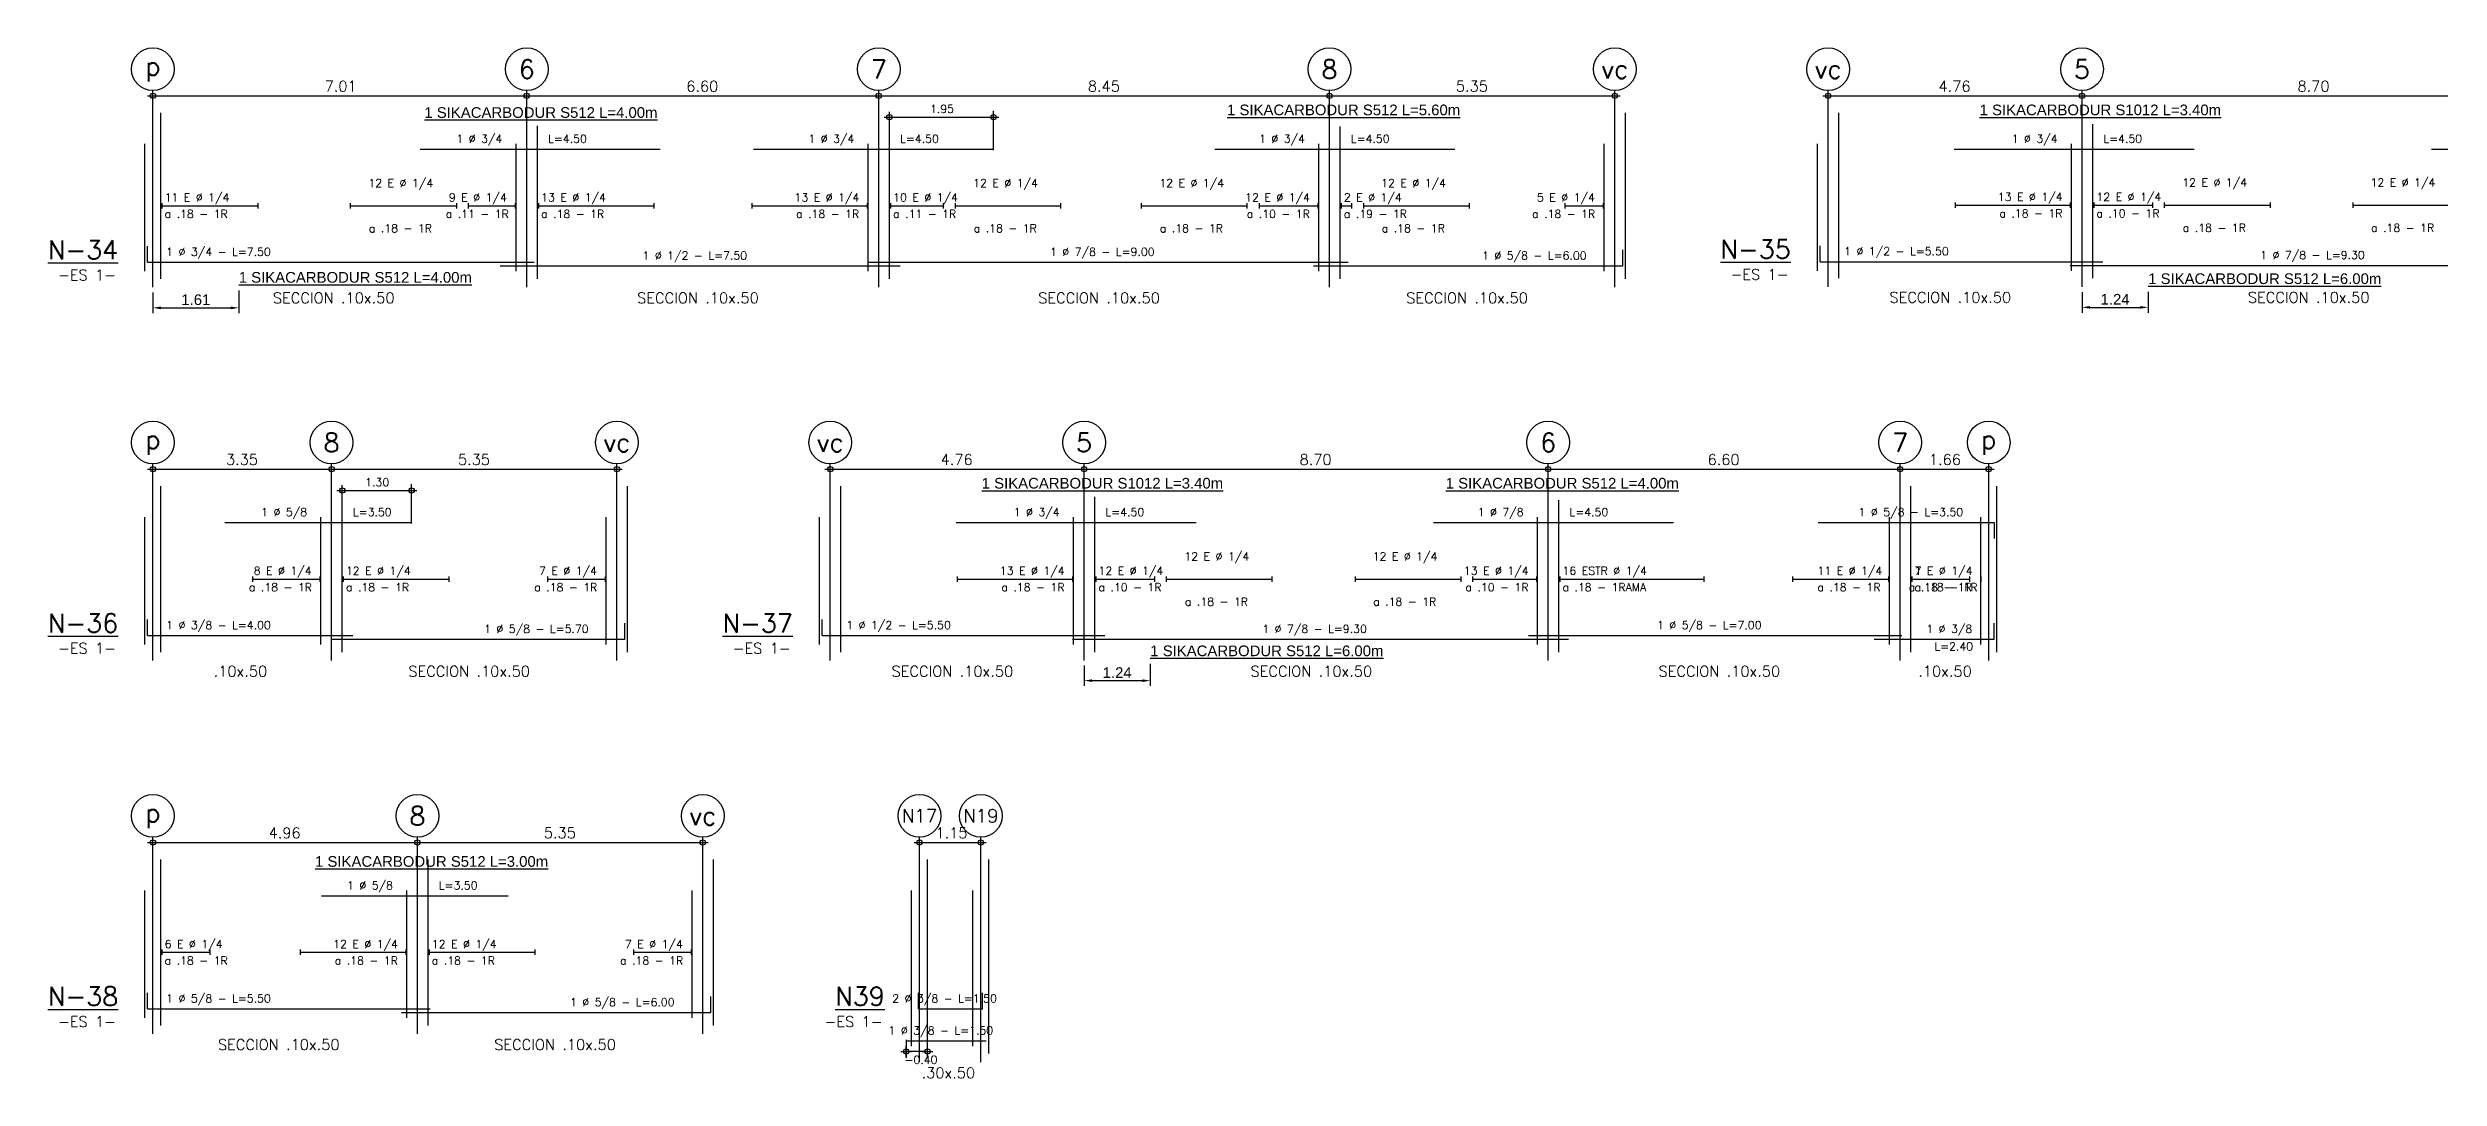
# Model space of a CAD drawing. Header units: millimetres. Extents: x 1 to 301, y -42 to 59.
# Drawn here: x 79.23 to 124.07, y 11.07 to 30.39 of the extents above; entities that cross this region are included whole.
import ezdxf
from ezdxf.enums import TextEntityAlignment as Align

# ---------------------------------------------------------------- set-up
doc = ezdxf.new("R2010")
doc.units = ezdxf.units.MM
doc.header["$LTSCALE"] = 0.0003
doc.header["$PDMODE"] = 34
doc.header["$PDSIZE"] = 0.1
for name, color, linetype in [('SIM-ACHURADOS', 8, 'Continuous'), ('SIM-COTAS', 1, 'Continuous'), ('SIM-FIBRACARB', 4, 'Continuous')]:
    doc.layers.add(name, color=color, linetype=linetype)
doc.styles.add('ARIAL EE', font='arial.ttf')
doc.styles.add('P140', font='SIMPLEX', dxfattribs={"height": 0.35})
doc.styles.add('P60', font='SIMPLEX', dxfattribs={"height": 0.16})
doc.styles.add('P80', font='SIMPLEX', dxfattribs={"height": 0.2})
doc.dimstyles.new('RE - STANDAR', dxfattribs={"dimtxt": 0.002, "dimasz": 0.0015, "dimexe": 0.001, "dimexo": 0.001, "dimgap": 0.0005, "dimtad": 1, "dimzin": 4, "dimdsep": 46, "dimtxsty": 'ARIAL EE', "dimcen": -0.001, "dimclrd": 256, "dimclre": 256, "dimclrt": 2, "dimadec": 0, "dimazin": 0, "dimtfac": 1, "dimtix": 1, "dimtofl": 0, "dimtmove": 1, "dimatfit": 0, "dimfxl": 0.0015, "dimtolj": 1, "dimtzin": 4, "dimlwd": -1, "dimlwe": -1, "dimarcsym": 0})

# ---------------------------------------------------------------- blocks, each defined once
blk = doc.blocks.new('*D23')
at = {"layer": 'SIM-COTAS', "transparency": 16777216}
for p, q in [((81.2, 25.801), (81.2, 25.415)), ((82.81, 25.843), (82.81, 25.415)), ((81.35, 25.515), (82.66, 25.515))]:
    blk.add_line(p, q, dxfattribs=at)
for points in [[(81.35, 25.54), (81.35, 25.49), (81.2, 25.515)], [(82.66, 25.54), (82.66, 25.49), (82.81, 25.515)]]:
    blk.add_solid(points, dxfattribs=at)
at = {"layer": 'SIM-COTAS', "color": 2, "transparency": 16777216, "insert": (82.005, 25.667), "char_height": 0.2, "attachment_point": 5, "style": 'ARIAL EE'}
blk.add_mtext('\\A1;1.61', dxfattribs=at)
blk = doc.blocks.new('*D24')
at = {"layer": 'SIM-COTAS', "transparency": 16777216}
for p, q in [((117.37, 25.811), (117.37, 25.425)), ((118.61, 25.818), (118.61, 25.425)), ((117.52, 25.525), (118.46, 25.525))]:
    blk.add_line(p, q, dxfattribs=at)
for points in [[(117.52, 25.55), (117.52, 25.5), (117.37, 25.525)], [(118.46, 25.55), (118.46, 25.5), (118.61, 25.525)]]:
    blk.add_solid(points, dxfattribs=at)
at = {"layer": 'SIM-COTAS', "color": 2, "transparency": 16777216, "insert": (117.99, 25.676), "char_height": 0.2, "attachment_point": 5, "style": 'ARIAL EE'}
blk.add_mtext('\\A1;1.24', dxfattribs=at)
blk = doc.blocks.new('*D25')
at = {"layer": 'SIM-COTAS', "transparency": 16777216}
for p, q in [((99.9, 18.841), (99.9, 18.425)), ((98.66, 18.811), (98.66, 18.425)), ((98.81, 18.525), (99.75, 18.525))]:
    blk.add_line(p, q, dxfattribs=at)
for points in [[(98.81, 18.55), (98.81, 18.5), (98.66, 18.525)], [(99.75, 18.55), (99.75, 18.5), (99.9, 18.525)]]:
    blk.add_solid(points, dxfattribs=at)
at = {"layer": 'SIM-COTAS', "color": 2, "transparency": 16777216, "insert": (99.28, 18.676), "char_height": 0.2, "attachment_point": 5, "style": 'ARIAL EE'}
blk.add_mtext('\\A1;1.24', dxfattribs=at)

msp = doc.modelspace()

# ---------------------------------------------------------------- linework, layer by layer
at = {"layer": 'SIM-ACHURADOS'}
for p, q in [((81.2, 25.901), (81.2, 29.591)), ((81.2, 29.491), (108.61, 29.491)), ((81.35, 26.061), (81.35, 29.171)), ((88.21, 25.901), (88.21, 29.591)), ((94.81, 25.901), (94.81, 29.591)), ((95.01, 26.061), (95.01, 29.171)), ((96.96, 28.471), (96.96, 29.211)), ((103.26, 25.901), (103.26, 29.591)), ((108.61, 25.901), (108.61, 29.591)), ((108.81, 26.061), (108.81, 29.171)), ((112.61, 25.911), (112.61, 29.591)), ((112.61, 29.491), (134.11, 29.491)), ((112.81, 26.071), (112.81, 29.171)), ((117.37, 25.911), (117.37, 29.591)), ((88.41, 26.061), (88.41, 28.93)), ((95.01, 29.091), (96.96, 29.091)), ((103.46, 26.061), (103.46, 28.916)), ((117.57, 26.071), (117.57, 28.957)), ((81.05, 26.201), (81.05, 28.591)), ((86.21, 28.491), (90.71, 28.491)), ((88.01, 26.201), (88.01, 28.591)), ((92.46, 28.491), (96.96, 28.491)), ((94.61, 26.201), (94.61, 28.591)), ((101.11, 28.491), (105.61, 28.491)), ((103.06, 26.201), (103.06, 28.591)), ((108.41, 26.201), (108.41, 28.591)), ((112.41, 26.211), (112.41, 28.591)), ((114.97, 28.491), (119.47, 28.491)), ((117.17, 26.211), (117.17, 28.591)), ((123.92, 28.491), (128.42, 28.491)), ((81.37, 27.481), (81.37, 27.381)), ((81.37, 27.431), (83.17, 27.431)), ((83.17, 27.481), (83.17, 27.381)), ((84.9, 27.481), (84.9, 27.381)), ((84.9, 27.431), (86.89, 27.431)), ((86.89, 27.481), (86.89, 27.381)), ((87.11, 27.481), (87.11, 27.381)), ((87.11, 27.431), (87.99, 27.431)), ((87.99, 27.481), (87.99, 27.381)), ((88.43, 27.481), (88.43, 27.381)), ((88.43, 27.431), (90.59, 27.431)), ((90.59, 27.481), (90.59, 27.381)), ((92.43, 27.481), (92.43, 27.381)), ((92.43, 27.431), (94.59, 27.431)), ((94.59, 27.481), (94.59, 27.381)), ((95.03, 27.481), (95.03, 27.381)), ((95.03, 27.431), (96.02, 27.431)), ((96.02, 27.481), (96.02, 27.381)), ((96.24, 27.481), (96.24, 27.381)), ((96.24, 27.431), (98.22, 27.431)), ((98.22, 27.481), (98.22, 27.381)), ((99.73, 27.481), (99.73, 27.381)), ((99.73, 27.431), (101.71, 27.431)), ((101.71, 27.481), (101.71, 27.381)), ((101.94, 27.481), (101.94, 27.381)), ((101.94, 27.431), (103.04, 27.431)), ((103.04, 27.481), (103.04, 27.381)), ((103.48, 27.481), (103.48, 27.381)), ((103.48, 27.431), (103.67, 27.431)), ((103.67, 27.481), (103.67, 27.381)), ((103.9, 27.481), (103.9, 27.381)), ((103.9, 27.431), (105.88, 27.431)), ((105.88, 27.481), (105.88, 27.381)), ((107.67, 27.481), (107.67, 27.381)), ((107.67, 27.431), (108.39, 27.431)), ((108.39, 27.481), (108.39, 27.381)), ((114.99, 27.491), (114.99, 27.391)), ((114.99, 27.441), (117.15, 27.441)), ((117.15, 27.491), (117.15, 27.391)), ((117.59, 27.491), (117.59, 27.391)), ((117.59, 27.441), (118.69, 27.441)), ((118.69, 27.491), (118.69, 27.391)), ((118.91, 27.491), (118.91, 27.391)), ((118.91, 27.441), (120.9, 27.441)), ((120.9, 27.491), (120.9, 27.391)), ((122.45, 27.491), (122.45, 27.391)), ((122.45, 27.441), (124.43, 27.441)), ((81.1, 26.371), (81.1, 26.671)), ((108.76, 26.301), (108.76, 26.601)), ((112.46, 26.381), (112.46, 26.681)), ((81.1, 26.371), (88.35, 26.371)), ((87.71, 26.301), (95.21, 26.301)), ((94.61, 26.371), (103.61, 26.371)), ((102.96, 26.301), (108.76, 26.301)), ((112.46, 26.381), (117.76, 26.381)), ((117.15, 26.311), (126.45, 26.311)), ((81.2, 18.901), (81.2, 22.591)), ((81.2, 22.491), (89.9, 22.491)), ((84.55, 18.901), (84.55, 22.591)), ((89.9, 18.901), (89.9, 22.591)), ((93.9, 18.901), (93.9, 22.591)), ((93.9, 22.491), (115.62, 22.491)), ((98.66, 18.901), (98.66, 22.591)), ((107.36, 18.901), (107.36, 22.591)), ((113.96, 18.901), (113.96, 22.591)), ((115.62, 18.901), (115.62, 22.591)), ((81.35, 19.061), (81.35, 22.171)), ((84.75, 19.061), (84.75, 22.171)), ((84.75, 22.091), (86.05, 22.091)), ((86.05, 21.471), (86.05, 22.211)), ((90.1, 19.061), (90.1, 22.171)), ((94.1, 19.061), (94.1, 22.171)), ((114.16, 19.061), (114.16, 22.171)), ((115.77, 19.061), (115.77, 22.171)), ((81.05, 19.201), (81.05, 21.591)), ((84.35, 19.201), (84.35, 21.591)), ((89.7, 19.201), (89.7, 21.591)), ((93.7, 19.201), (93.7, 21.591)), ((98.46, 19.201), (98.46, 21.591)), ((98.86, 19.061), (98.86, 21.969)), ((107.16, 19.201), (107.16, 21.591)), ((107.56, 19.061), (107.56, 21.909)), ((113.76, 19.201), (113.76, 21.591)), ((115.47, 19.201), (115.47, 21.591)), ((82.55, 21.491), (86.05, 21.491)), ((96.26, 21.491), (100.76, 21.491)), ((105.21, 21.491), (109.71, 21.491)), ((112.42, 21.491), (115.72, 21.491)), ((115.72, 21.491), (115.72, 21.191)), ((83.07, 20.481), (83.07, 20.381)), ((83.07, 20.431), (84.33, 20.431)), ((84.33, 20.481), (84.33, 20.381)), ((84.77, 20.481), (84.77, 20.381)), ((84.77, 20.431), (86.75, 20.431)), ((86.75, 20.481), (86.75, 20.381)), ((88.6, 20.481), (88.6, 20.381)), ((88.6, 20.431), (89.68, 20.431)), ((89.68, 20.481), (89.68, 20.381)), ((96.28, 20.481), (96.28, 20.381)), ((96.28, 20.431), (98.44, 20.431)), ((98.44, 20.481), (98.44, 20.381)), ((98.88, 20.481), (98.88, 20.381)), ((98.88, 20.431), (99.98, 20.431)), ((99.98, 20.481), (99.98, 20.381)), ((100.2, 20.481), (100.2, 20.381)), ((100.2, 20.431), (102.18, 20.431)), ((102.18, 20.481), (102.18, 20.381)), ((103.74, 20.481), (103.74, 20.381)), ((103.74, 20.431), (105.72, 20.431)), ((105.72, 20.481), (105.72, 20.381)), ((105.94, 20.481), (105.94, 20.381)), ((105.94, 20.431), (107.14, 20.431)), ((107.14, 20.481), (107.14, 20.381)), ((107.58, 20.481), (107.58, 20.381)), ((107.58, 20.431), (110.28, 20.431)), ((110.28, 20.481), (110.28, 20.381)), ((111.94, 20.481), (111.94, 20.381)), ((111.94, 20.431), (113.74, 20.431)), ((113.74, 20.481), (113.74, 20.381)), ((114.18, 20.481), (114.18, 20.381)), ((114.18, 20.431), (115.26, 20.431)), ((115.26, 20.481), (115.26, 20.381)), ((115.47, 20.481), (115.47, 20.381)), ((115.47, 20.481), (115.47, 20.381)), ((115.47, 20.431), (115.47, 20.431)), ((81.1, 19.371), (81.1, 19.671)), ((81.1, 19.371), (84.95, 19.371)), ((84.55, 19.301), (90.05, 19.301)), ((90.05, 19.301), (90.05, 19.601)), ((93.75, 19.371), (93.75, 19.671)), ((93.75, 19.371), (99.05, 19.371)), ((98.44, 19.301), (107.74, 19.301)), ((106.99, 19.371), (113.99, 19.371)), ((113.47, 19.301), (115.72, 19.301)), ((115.72, 19.301), (115.72, 19.601)), ((81.2, 11.901), (81.2, 15.591)), ((81.2, 15.491), (91.51, 15.491)), ((86.16, 11.901), (86.16, 15.591)), ((91.51, 11.901), (91.51, 15.591)), ((95.573, 11.371), (95.573, 15.591)), ((95.573, 15.491), (96.723, 15.491)), ((96.723, 11.371), (96.723, 15.591)), ((81.35, 12.061), (81.35, 15.171)), ((86.36, 12.061), (86.36, 15.171)), ((91.71, 12.061), (91.71, 15.171)), ((95.723, 11.531), (95.723, 15.171)), ((96.873, 11.531), (96.873, 15.171)), ((81.05, 12.201), (81.05, 14.591)), ((84.36, 14.491), (87.86, 14.491)), ((85.96, 12.201), (85.96, 14.591)), ((91.31, 12.201), (91.31, 14.591)), ((95.423, 11.671), (95.423, 14.591)), ((96.573, 11.671), (96.573, 14.591)), ((81.37, 13.481), (81.37, 13.381)), ((82.27, 13.481), (82.27, 13.381)), ((83.96, 13.481), (83.96, 13.381)), ((85.94, 13.481), (85.94, 13.381)), ((86.38, 13.481), (86.38, 13.381)), ((88.36, 13.481), (88.36, 13.381)), ((90.21, 13.481), (90.21, 13.381)), ((91.29, 13.481), (91.29, 13.381)), ((81.37, 13.431), (82.27, 13.431)), ((83.96, 13.431), (85.94, 13.431)), ((86.38, 13.431), (88.36, 13.431)), ((90.21, 13.431), (91.29, 13.431)), ((81.1, 12.371), (81.1, 12.671)), ((91.66, 12.301), (91.66, 12.601)), ((95.553, 12.371), (95.553, 12.671)), ((96.753, 12.371), (96.753, 12.671)), ((81.1, 12.371), (86.4, 12.371)), ((85.86, 12.301), (91.66, 12.301)), ((95.553, 12.371), (96.753, 12.371)), ((95.323, 11.791), (95.323, 11.451)), ((95.323, 11.771), (96.823, 11.771)), ((95.723, 11.571), (95.323, 11.571))]:
    msp.add_line(p, q, dxfattribs=at)
for centre in [(81.2, 29.991), (88.21, 29.991), (94.81, 29.991), (103.26, 29.991), (108.61, 29.991), (112.61, 29.991), (117.37, 29.991), (81.2, 22.991), (84.55, 22.991), (89.9, 22.991), (93.9, 22.991), (98.66, 22.991), (107.36, 22.991), (113.96, 22.991), (115.62, 22.991), (81.2, 15.991), (86.16, 15.991), (91.51, 15.991), (95.573, 15.991), (96.723, 15.991)]:
    msp.add_circle(centre, 0.4, dxfattribs=at)
for p in [(81.2, 29.491), (88.21, 29.491), (94.81, 29.491), (95.01, 29.091), (96.96, 29.091), (103.26, 29.491), (108.61, 29.491), (112.61, 29.491), (117.37, 29.491), (81.2, 22.491), (84.55, 22.491), (89.9, 22.491), (93.9, 22.491), (98.66, 22.491), (107.36, 22.491), (113.96, 22.491), (115.62, 22.491), (84.75, 22.091), (86.05, 22.091), (81.2, 15.491), (86.16, 15.491), (91.51, 15.491), (95.573, 15.491), (96.723, 15.491), (95.323, 11.571), (95.723, 11.571)]:
    msp.add_point(p, dxfattribs=at)

# ---------------------------------------------------------------- texts
at = {"layer": 'SIM-ACHURADOS', "style": 'P140'}
for s, height, p in [('p', 0.35, (81.2, 29.991)), ('6', 0.35, (88.21, 29.991)), ('7', 0.35, (94.81, 29.991)), ('8', 0.35, (103.26, 29.991)), ('vc', 0.35, (108.61, 29.991)), ('vc', 0.35, (112.61, 29.991)), ('5', 0.35, (117.37, 29.991)), ('p', 0.35, (81.2, 22.991)), ('8', 0.35, (84.55, 22.991)), ('vc', 0.35, (89.9, 22.991)), ('vc', 0.35, (93.9, 22.991)), ('5', 0.35, (98.66, 22.991)), ('6', 0.35, (107.36, 22.991)), ('7', 0.35, (113.96, 22.991)), ('p', 0.35, (115.62, 22.991)), ('8', 0.35, (86.16, 15.991)), ('p', 0.35, (81.2, 15.991)), ('vc', 0.35, (91.51, 15.991)), ('N17', 0.25, (95.573, 15.991)), ('N19', 0.25, (96.723, 15.991))]:
    msp.add_text(s, height=height, dxfattribs=at).set_placement(p, align=Align.MIDDLE)
at = {"layer": 'SIM-ACHURADOS'}
for s, height, style, p in [('7.01', 0.2, 'P80', (84.42, 29.571)), ('6.60', 0.2, 'P80', (91.2, 29.571)), ('8.45', 0.2, 'P80', (98.73, 29.571)), ('5.35', 0.2, 'P80', (105.63, 29.571)), ('4.76', 0.2, 'P80', (114.68, 29.571)), ('8.70', 0.2, 'P80', (121.41, 29.571)), ('1.95', 0.15, 'P60', (95.77, 29.171)), ('1 %%c 3/4', 0.15, 'P60', (86.89, 28.611)), ('L=4.50', 0.15, 'P60', (88.61, 28.611)), ('1 %%c 3/4', 0.15, 'P60', (93.49, 28.611)), ('L=4.50', 0.15, 'P60', (95.21, 28.611)), ('1 %%c 3/4', 0.15, 'P60', (101.94, 28.611)), ('L=4.50', 0.15, 'P60', (103.66, 28.611)), ('1 %%c 3/4', 0.15, 'P60', (116.05, 28.611)), ('L=4.50', 0.15, 'P60', (117.77, 28.611)), ('12 E %%c 1/4', 0.15, 'P60', (85.24, 27.781)), ('12 E %%c 1/4', 0.15, 'P60', (96.58, 27.781)), ('12 E %%c 1/4', 0.15, 'P60', (100.07, 27.781)), ('12 E %%c 1/4', 0.15, 'P60', (104.23, 27.781)), ('12 E %%c 1/4', 0.15, 'P60', (119.25, 27.791)), ('12 E %%c 1/4', 0.15, 'P60', (122.78, 27.791)), ('a .18 - 1R', 0.15, 'P60', (81.42, 27.201)), ('11 E %%c 1/4', 0.15, 'P60', (81.42, 27.511)), ('a .11 - 1R', 0.15, 'P60', (86.69, 27.201)), ('9 E %%c 1/4', 0.15, 'P60', (86.75, 27.511)), ('a .18 - 1R', 0.15, 'P60', (88.48, 27.201)), ('13 E %%c 1/4', 0.15, 'P60', (88.48, 27.511)), ('13 E %%c 1/4', 0.15, 'P60', (93.23, 27.511)), ('a .18 - 1R', 0.15, 'P60', (93.26, 27.201)), ('a .11 - 1R', 0.15, 'P60', (95.08, 27.201)), ('10 E %%c 1/4', 0.15, 'P60', (95.08, 27.511)), ('12 E %%c 1/4', 0.15, 'P60', (101.68, 27.511)), ('a .10 - 1R', 0.15, 'P60', (101.71, 27.201)), ('2 E %%c 1/4', 0.15, 'P60', (103.53, 27.511)), ('a .19 - 1R', 0.15, 'P60', (103.53, 27.201)), ('a .18 - 1R', 0.15, 'P60', (107.06, 27.201)), ('5 E %%c 1/4', 0.15, 'P60', (107.15, 27.511)), ('13 E %%c 1/4', 0.15, 'P60', (115.79, 27.521)), ('a .18 - 1R', 0.15, 'P60', (115.82, 27.211)), ('a .10 - 1R', 0.15, 'P60', (117.64, 27.211)), ('12 E %%c 1/4', 0.15, 'P60', (117.64, 27.521)), ('a .18 - 1R', 0.15, 'P60', (85.25, 26.931)), ('a .18 - 1R', 0.15, 'P60', (96.59, 26.931)), ('a .18 - 1R', 0.15, 'P60', (100.08, 26.931)), ('a .18 - 1R', 0.15, 'P60', (104.24, 26.931)), ('a .18 - 1R', 0.15, 'P60', (119.26, 26.941)), ('a .18 - 1R', 0.15, 'P60', (122.79, 26.941)), ('1 %%c 3/4 - L=7.50', 0.15, 'P60', (81.45, 26.491)), ('1 %%c 1/2 - L=7.50', 0.15, 'P60', (90.38, 26.421)), ('1 %%c 7/8 - L=9.00', 0.15, 'P60', (98.02, 26.491)), ('1 %%c 5/8 - L=6.00', 0.15, 'P60', (106.12, 26.421)), ('1 %%c 1/2 - L=5.50', 0.15, 'P60', (112.91, 26.501)), ('1 %%c 7/8 - L=9.30', 0.15, 'P60', (120.71, 26.431)), ('-ES 1-', 0.2, 'P80', (79.42, 26.031)), ('-ES 1-', 0.2, 'P80', (110.78, 26.041)), ('SECCION .10x.50', 0.2, 'P80', (83.45, 25.601)), ('SECCION .10x.50', 0.2, 'P80', (90.28, 25.601)), ('SECCION .10x.50', 0.2, 'P80', (97.8, 25.601)), ('SECCION .10x.50', 0.2, 'P80', (104.7, 25.601)), ('SECCION .10x.50', 0.2, 'P80', (113.76, 25.611)), ('SECCION .10x.50', 0.2, 'P80', (120.48, 25.611)), ('3.35', 0.2, 'P80', (82.57, 22.571)), ('5.35', 0.2, 'P80', (86.92, 22.571)), ('4.76', 0.2, 'P80', (95.97, 22.571)), ('8.70', 0.2, 'P80', (102.7, 22.571)), ('6.60', 0.2, 'P80', (110.35, 22.571)), ('1.66', 0.2, 'P80', (114.5, 22.571)), ('1.30', 0.15, 'P60', (85.18, 22.171)), ('1 %%c 5/8', 0.15, 'P60', (83.23, 21.611)), ('L=3.50', 0.15, 'P60', (84.95, 21.611)), ('1 %%c 3/4', 0.15, 'P60', (97.34, 21.611)), ('L=4.50', 0.15, 'P60', (99.06, 21.611)), ('1 %%c 7/8', 0.15, 'P60', (106.04, 21.611)), ('L=4.50', 0.15, 'P60', (107.76, 21.611)), ('1 %%c 5/8 - L=3.50', 0.15, 'P60', (113.18, 21.611)), ('8 E %%c 1/4', 0.15, 'P60', (83.09, 20.511)), ('12 E %%c 1/4', 0.15, 'P60', (84.82, 20.511)), ('7 E %%c 1/4', 0.15, 'P60', (88.44, 20.511)), ('13 E %%c 1/4', 0.15, 'P60', (97.08, 20.511)), ('12 E %%c 1/4', 0.15, 'P60', (98.93, 20.511)), ('12 E %%c 1/4', 0.15, 'P60', (100.54, 20.781)), ('12 E %%c 1/4', 0.15, 'P60', (104.07, 20.781)), ('13 E %%c 1/4', 0.15, 'P60', (105.78, 20.511)), ('16 ESTR %%c 1/4', 0.15, 'P60', (107.63, 20.511)), ('11 E %%c 1/4', 0.15, 'P60', (112.41, 20.511)), ('7 E %%c 1/4', 0.15, 'P60', (114.23, 20.511)), ('1 E %%c 1/4', 0.15, 'P60', (114.23, 20.511)), ('a .18 - 1R', 0.15, 'P60', (83, 20.201)), ('a .18 - 1R', 0.15, 'P60', (84.82, 20.201)), ('a .18 - 1R', 0.15, 'P60', (88.35, 20.201)), ('a .18 - 1R', 0.15, 'P60', (97.11, 20.201)), ('a .10 - 1R', 0.15, 'P60', (98.93, 20.201)), ('a .10 - 1R', 0.15, 'P60', (105.81, 20.201)), ('a .18 - 1RAMA', 0.15, 'P60', (107.63, 20.201)), ('a .18 - 1R', 0.15, 'P60', (112.41, 20.201)), ('a .18 - 1R', 0.15, 'P60', (114.12, 20.201)), ('a .18 - 1R', 0.15, 'P60', (114.23, 20.201)), ('a .18 - 1R', 0.15, 'P60', (100.55, 19.931)), ('a .18 - 1R', 0.15, 'P60', (104.08, 19.931)), ('1 %%c 3/8 - L=4.00', 0.15, 'P60', (81.45, 19.491)), ('1 %%c 5/8 - L=5.70', 0.15, 'P60', (87.41, 19.421)), ('1 %%c 1/2 - L=5.50', 0.15, 'P60', (94.2, 19.491)), ('1 %%c 7/8 - L=9.30', 0.15, 'P60', (102, 19.421)), ('1 %%c 5/8 - L=7.00', 0.15, 'P60', (109.4, 19.491)), ('1 %%c 3/8', 0.15, 'P60', (114.45, 19.421)), ('-ES 1-', 0.2, 'P80', (79.42, 19.031)), ('-ES 1-', 0.2, 'P80', (92.07, 19.031)), ('L=2.40', 0.15, 'P60', (114.6, 19.091)), ('.10x.50', 0.2, 'P80', (82.34, 18.601)), ('SECCION .10x.50', 0.2, 'P80', (85.99, 18.601)), ('SECCION .10x.50', 0.2, 'P80', (95.05, 18.601)), ('SECCION .10x.50', 0.2, 'P80', (101.78, 18.601)), ('SECCION .10x.50', 0.2, 'P80', (109.43, 18.601)), ('.10x.50', 0.2, 'P80', (114.3, 18.601)), ('4.96', 0.2, 'P80', (83.37, 15.571)), ('5.35', 0.2, 'P80', (88.53, 15.571)), ('1.15', 0.2, 'P80', (95.873, 15.571)), ('1 %%c 5/8', 0.15, 'P60', (84.84, 14.611)), ('L=3.50', 0.15, 'P60', (86.56, 14.611)), ('6 E %%c 1/4', 0.15, 'P60', (81.42, 13.511)), ('12 E %%c 1/4', 0.15, 'P60', (84.58, 13.511)), ('12 E %%c 1/4', 0.15, 'P60', (86.43, 13.511)), ('7 E %%c 1/4', 0.15, 'P60', (90.05, 13.511)), ('a .18 - 1R', 0.15, 'P60', (81.42, 13.201)), ('a .18 - 1R', 0.15, 'P60', (84.61, 13.201)), ('a .18 - 1R', 0.15, 'P60', (86.43, 13.201)), ('a .18 - 1R', 0.15, 'P60', (89.96, 13.201)), ('1 %%c 5/8 - L=5.50', 0.15, 'P60', (81.45, 12.491)), ('1 %%c 5/8 - L=6.00', 0.15, 'P60', (89.02, 12.421)), ('2 %%c 3/8 - L=1.50', 0.15, 'P60', (95.063, 12.491)), ('-ES 1-', 0.2, 'P80', (79.42, 12.031)), ('-ES 1-', 0.2, 'P80', (93.793, 12.031)), ('SECCION .10x.50', 0.2, 'P80', (82.42, 11.601)), ('SECCION .10x.50', 0.2, 'P80', (87.6, 11.601)), ('1 %%c 3/8 - L=1.50', 0.15, 'P60', (94.993, 11.891)), ('-0.40', 0.15, 'P60', (95.293, 11.341)), ('.30x.50', 0.2, 'P80', (95.613, 11.071))]:
    msp.add_text(s, height=height, dxfattribs=dict(at, style=style)).set_placement(p)
at = {"layer": 'SIM-ACHURADOS', "style": 'P140'}
for s, p in [('%%UN-34', (80.55, 26.431)), ('%%UN-35', (111.91, 26.441)), ('%%UN-36', (80.55, 19.431)), ('%%UN-37', (93.2, 19.431)), ('%%UN-38', (80.55, 12.431)), ('%%uN39%%u', (94.923, 12.431))]:
    msp.add_text(s, height=0.35, dxfattribs=at).set_placement(p, align=Align.RIGHT)
at = {"layer": 'SIM-FIBRACARB', "char_height": 0.2, "attachment_point": 1, "style": 'ARIAL EE'}
for s, width, gutter_width, insert in [('{\\L1 SIKACARBODUR S512 L=4.00m}', 4.52585, 0.005, (86.29, 29.278)), ('{\\L1 SIKACARBODUR S512 L=5.60m}', 4.71342, 0.005, (101.34, 29.327)), ('{\\L1 SIKACARBODUR S1012 L=3.40m}', 4.62374, 0.005, (115.45, 29.327)), ('{\\L1 SIKACARBODUR S512 L=4.00m}', 4.59581, 0.005, (82.81, 26.187)), ('{\\L1 SIKACARBODUR S512 L=6.00m}', 4.74866, 0.01, (118.61, 26.162)), ('{\\L1 SIKACARBODUR S1012 L=3.40m}', 4.61784, 0.005, (96.74, 22.327)), ('{\\L1 SIKACARBODUR S512 L=4.00m}', 4.69557, 0.005, (105.44, 22.327)), ('{\\L1 SIKACARBODUR S512 L=6.00m}', 5.03593, 0.005, (99.9, 19.184)), ('{\\L1 SIKACARBODUR S512 L=3.00m}', 4.45652, 0.005, (84.24, 15.235))]:
    msp.add_mtext_dynamic_manual_height_columns(s, width=width, gutter_width=gutter_width, heights=[0], dxfattribs=dict(at, insert=insert))

# ---------------------------------------------------------------- dimensions: what is measured, and where the dimension line sits
at = {"layer": 'SIM-COTAS'}
for base, p1, p2, picture, middle in [((82.81, 25.515), (81.2, 25.901), (82.81, 25.943), '*D23', (82.005, 25.667)), ((118.61, 25.525), (117.37, 25.911), (118.61, 25.918), '*D24', (117.99, 25.676)), ((99.9, 18.525), (98.66, 18.911), (99.9, 18.941), '*D25', (99.28, 18.676))]:
    dim = msp.add_linear_dim(base=base, p1=p1, p2=p2, dimstyle='RE - STANDAR', dxfattribs=at)
    dim.commit()
    dim.dimension.update_dxf_attribs({"geometry": picture, "text_midpoint": middle})

doc.saveas('drawing.dxf')
